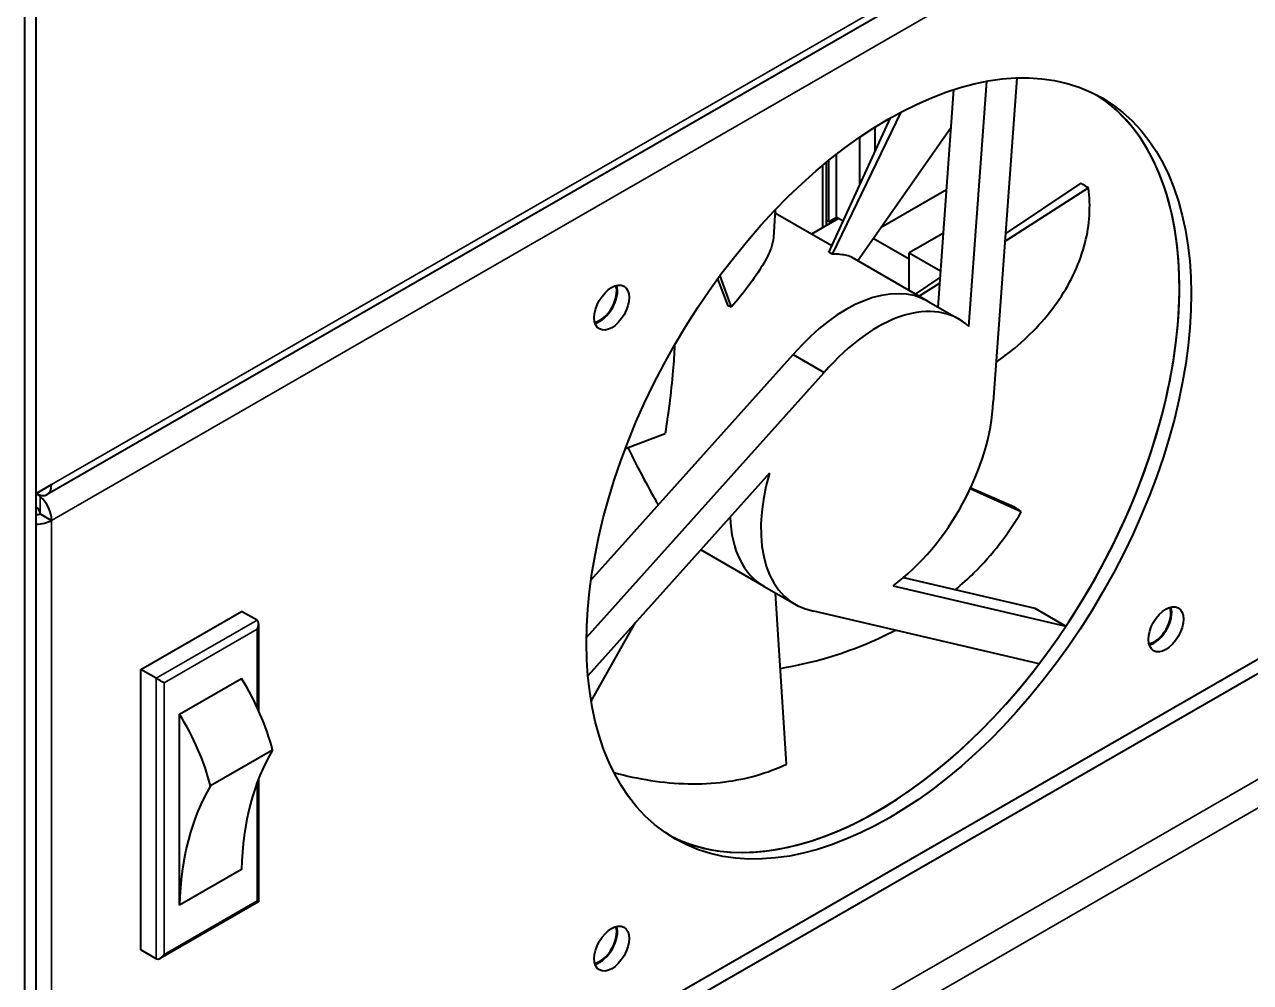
# Model space of a CAD drawing. Header units: millimetres. Extents: x 0 to 1682, y 0 to 1188.
# Drawn here: x 1536.32 to 1581.05, y 927.77 to 962.71 of the extents above; entities that cross this region are included whole.
import ezdxf

# ---------------------------------------------------------------- set-up
doc = ezdxf.new("R2010")
doc.units = ezdxf.units.MM
doc.header["$LTSCALE"] = 2
doc.layers.add('가시적인 것(ISO)', color=3, linetype='Continuous', lineweight=40)
doc.layers.add('가시적인 좁은 것(ISO)', color=3, linetype='Continuous', lineweight=35)

msp = doc.modelspace()

# ---------------------------------------------------------------- linework, layer by layer
at = {"layer": '가시적인 것(ISO)'}
for p, q in [((1598.233, 980.745), (1537.139, 945.564)), ((1536.74, 909.633), (1536.74, 967.189)), ((1536.316, 966.944), (1536.316, 909.389)), ((1536.74, 945.605), (1536.74, 966.126)), ((1570.777, 951.702), (1571.425, 960.641)), ((1572.522, 960.761), (1571.665, 948.949)), ((1569.649, 952.406), (1570.224, 960.338)), ((1565.67, 954.399), (1567.918, 959.308)), ((1568.289, 959.512), (1565.782, 954.338)), ((1570.124, 958.959), (1566.722, 954.092)), ((1567.356, 958.08), (1567.356, 958.972)), ((1566.79, 956.846), (1566.79, 958.6)), ((1565.943, 955.673), (1565.943, 957.978)), ((1565.442, 955.305), (1565.442, 957.574)), ((1565.584, 955.387), (1565.584, 957.692)), ((1565.66, 955.51), (1565.66, 957.754)), ((1572.11, 955.076), (1574.87, 956.924)), ((1569.959, 956.684), (1567.573, 955.31)), ((1575.138, 956.75), (1572.09, 954.799)), ((1569.922, 956.164), (1569.917, 956.155)), ((1569.917, 956.155), (1569.921, 956.154)), ((1569.917, 956.107), (1569.917, 956.155)), ((1563.707, 955.949), (1563.642, 954.94)), ((1565.779, 954.635), (1563.804, 955.772)), ((1566.014, 955.635), (1565.028, 955.067)), ((1565.66, 955.51), (1565.584, 955.554)), ((1565.943, 955.673), (1565.66, 955.51)), ((1566.011, 955.633), (1565.943, 955.673)), ((1566.19, 955.534), (1566.014, 955.635)), ((1569.845, 955.104), (1568.594, 954.384)), ((1568.594, 954.149), (1567.287, 954.902)), ((1569.291, 952.612), (1566.514, 954.211)), ((1568.594, 954.384), (1569.745, 953.722)), ((1568.594, 953.014), (1568.594, 954.384)), ((1561.992, 952.45), (1561.609, 953.436)), ((1561.691, 953.547), (1562.104, 952.398)), ((1568.829, 952.878), (1569.727, 953.48)), ((1568.564, 953.031), (1568.594, 953.049)), ((1569.712, 953.278), (1568.965, 952.8)), ((1569.291, 952.612), (1570.423, 951.961)), ((1556.984, 942.438), (1564.367, 950.67)), ((1564.367, 950.67), (1565.499, 950.019)), ((1556.823, 940.345), (1565.499, 950.019)), ((1558.243, 947.244), (1559.69, 947.794)), ((1563.498, 946.344), (1556.874, 938.958)), ((1536.74, 945.605), (1537.306, 945.931)), ((1572.683, 944.933), (1570.821, 945.769)), ((1570.842, 945.815), (1572.434, 945.112)), ((1536.881, 944.867), (1537.306, 944.623)), ((1563.303, 942.213), (1560.988, 943.546)), ((1587.667, 943.211), (1536.74, 913.885)), ((1588.139, 942.962), (1537.192, 913.624)), ((1563.303, 942.213), (1564.434, 941.562)), ((1568.011, 942.238), (1574.315, 940.764)), ((1568.389, 942.536), (1573.184, 941.416)), ((1564.118, 935.733), (1563.724, 941.971)), ((1540.558, 939.187), (1544.235, 941.305)), ((1544.801, 940.979), (1544.235, 941.305)), ((1573.338, 939.396), (1565.121, 941.316)), ((1573.184, 941.416), (1574.315, 940.764)), ((1544.859, 940.85), (1544.859, 937.678)), ((1556.992, 938.028), (1558.609, 940.893)), ((1541.124, 938.862), (1540.558, 939.187)), ((1540.558, 928.952), (1540.558, 939.187)), ((1541.972, 937.552), (1544.235, 938.855)), ((1541.972, 930.587), (1541.972, 937.552)), ((1545.367, 936.242), (1543.104, 934.939)), ((1544.859, 935.209), (1544.859, 930.71)), ((1544.235, 931.89), (1541.972, 930.587)), ((1544.859, 930.71), (1541.265, 928.64)), ((1541.124, 928.626), (1540.558, 928.952))]:
    msp.add_line(p, q, dxfattribs=at)
for centre, major_axis in [((1567.853, 946.517), (-7.785, -13.519)), ((1557.741, 952.385), (-0.449, -0.78)), ((1577.964, 940.649), (-0.449, -0.78)), ((1557.741, 929.003), (-0.449, -0.78))]:
    msp.add_ellipse(centre, major_axis=major_axis, ratio=0.578093, dxfattribs=at)
for centre, major_axis, ratio, start_param, end_param in [((1567.428, 946.761), (-7.785, -13.519), 0.578093, 0.027147, 3.114445), ((1567.428, 946.761), (7.785, 13.519), 0.578093, 4.599314, 6.256038), ((1563.271, 949.156), (134.315, -86.787), 0.080217, 1.534231, 1.53623), ((1563.271, 949.156), (-55.845, 30.187), 0.090636, 4.716407, 4.718407), ((1566.297, 947.413), (2.994, 5.2), 0.578093, 0, 1.255611), ((1566.297, 947.413), (2.994, 5.2), 0.578093, 0, 1.255611), ((1557.317, 952.629), (-0.429, -0.745), 0.578093, 0.460113, 2.68148), ((1557.317, 952.629), (0.449, 0.78), 0.578093, 3.631445, 5.793333), ((1563.271, 949.156), (-56.012, 25.932), 0.039765, 4.751626, 4.753625), ((1567.428, 946.761), (2.994, 5.2), 0.578093, 6.157114, 7.538796), ((1567.428, 946.761), (-2.994, -5.2), 0.578093, 0.921126, 2.302809), ((1567.428, 946.761), (-2.994, -5.2), 0.578093, 5.109917, 6.491599), ((1536.74, 946.257), (0.399, -0.693), 0.578093, 5.499721, 7.070517), ((1536.74, 944.949), (-0.399, 0.693), 0.578093, 5.247041, 5.499721), ((1536.74, 944.949), (-0.399, 0.693), 0.578093, 3.928925, 5.247041), ((1536.74, 944.949), (0.1, -0.173), 0.578093, 0.787332, 2.358128), ((1536.74, 944.949), (0.2, 0), 0.575862, 4.712389, 5.497787), ((1563.271, 949.156), (125.321, -89.551), 0.013255, 1.50509, 1.507089), ((1536.74, 944.949), (-0.8, 0), 0.575862, 1.570796, 2.356194), ((1566.297, 947.413), (-2.994, -5.2), 0.578093, 5.543206, 6.283185), ((1566.297, 947.413), (-2.994, -5.2), 0.578093, 5.543206, 6.283185), ((1577.54, 940.893), (-0.429, -0.745), 0.578093, 0.460113, 2.68148), ((1577.54, 940.893), (0.449, 0.78), 0.578093, 3.631445, 5.793333), ((1544.659, 940.734), (-0.142, -0.245), 0.576978, 1.571763, 3.14256), ((1567.428, 946.761), (-7.785, -13.519), 0.578093, 0.027147, 1.348872), ((1541.265, 938.779), (0.2, -0.116), 0.001672, 0.786365, 2.357161), ((1541.472, 936.9), (2.914, -5.06), 0.578093, 1.12574, 1.624929), ((1539.209, 935.597), (-2.914, 5.06), 0.578093, 4.267333, 4.766521), ((1554.345, 925.685), (-7.139, 12.396), 0.578093, 0.30867, 0.754565), ((1552.082, 924.382), (-7.139, 12.396), 0.578093, 0.30867, 0.754565), ((1544.659, 930.825), (0.2, -0.116), 0.001672, 6.282218, 7.06955), ((1557.317, 929.248), (-0.429, -0.745), 0.578093, 0.460113, 2.68148), ((1557.317, 929.248), (0.449, 0.78), 0.578093, 3.631445, 5.793333), ((1541.265, 928.871), (0.142, 0.245), 0.576978, 3.14256, 4.713356)]:
    msp.add_ellipse(centre, major_axis=major_axis, ratio=ratio, start_param=start_param, end_param=end_param, dxfattribs=at)
for points, knots in [([(1571.77, 950.397), (1572.004, 950.558), (1572.23, 950.729), (1573.083, 951.437), (1573.634, 952.037), (1574.512, 953.337), (1574.836, 954.035), (1575.182, 955.411), (1575.227, 956.08), (1575.138, 956.75)], [0.450444, 0.450444, 0.450444, 0.450444, 0.713059, 0.713059, 1.488999, 1.488999, 2.269663, 2.269663, 2.977987, 2.977987, 2.977987, 2.977987]), ([(1563.642, 954.94), (1563.635, 954.819), (1563.605, 954.692), (1563.487, 954.365), (1563.382, 954.156), (1563.103, 953.696), (1562.93, 953.445), (1562.543, 952.928), (1562.334, 952.667), (1562.104, 952.398)], [0.061687, 0.061687, 0.061687, 0.061687, 0.28244, 0.28244, 0.587758, 0.587758, 0.894341, 0.894341, 1.175517, 1.175517, 1.175517, 1.175517]), ([(1566.514, 954.211), (1566.464, 954.24), (1566.398, 954.265), (1566.181, 954.318), (1566.003, 954.336), (1565.782, 954.338)], [0.7241437, 0.7241437, 0.7241437, 0.7241437, 0.894341, 0.894341, 1.1755174, 1.1755174, 1.1755174, 1.1755174]), ([(1560.035, 951.013), (1560.024, 950.709), (1560.003, 950.398), (1559.941, 949.68), (1559.896, 949.271), (1559.798, 948.498), (1559.747, 948.137), (1559.69, 947.794)], [0.3482229, 0.3482229, 0.3482229, 0.3482229, 0.5877581, 0.5877581, 0.894341, 0.894341, 1.1755174, 1.1755174, 1.1755174, 1.1755174]), ([(1558.325, 947.276), (1558.455, 947.025), (1558.582, 946.773), (1558.894, 946.169), (1559.078, 945.822), (1559.327, 945.391), (1559.388, 945.288), (1559.45, 945.188)], [0.0703821, 0.0703821, 0.0703821, 0.0703821, 0.2824404, 0.2824404, 0.5877581, 0.5877581, 0.6875302, 0.6875302, 0.6875302, 0.6875302]), ([(1570.286, 942.093), (1570.519, 942.29), (1570.744, 942.495), (1571.632, 943.374), (1572.215, 944.118), (1572.683, 944.933)], [2.040482, 2.040482, 2.040482, 2.040482, 2.2696632, 2.2696632, 2.9779872, 2.9779872, 2.9779872, 2.9779872]), ([(1563.898, 939.225), (1564.482, 939.322), (1565.061, 939.454), (1566.481, 939.875), (1567.308, 940.208), (1568.093, 940.622)], [0.268373, 0.268373, 0.268373, 0.268373, 0.713059, 0.713059, 1.378551, 1.378551, 1.378551, 1.378551]), ([(1557.829, 935.421), (1558.273, 935.302), (1558.716, 935.207), (1560.079, 934.997), (1560.99, 934.972), (1562.661, 935.186), (1563.421, 935.4), (1564.118, 935.733)], [1.114717, 1.114717, 1.114717, 1.114717, 1.488999, 1.488999, 2.269663, 2.269663, 2.977987, 2.977987, 2.977987, 2.977987])]:
    msp.add_open_spline(points, degree=3, knots=knots, dxfattribs=at)
msp.add_open_spline([(1563.804, 955.772), (1563.77, 955.792), (1563.735, 955.811), (1563.699, 955.829)], degree=3, dxfattribs=at)
at = {"layer": '가시적인 좁은 것(ISO)'}
for p, q in [((1537.306, 945.931), (1598.4, 981.113)), ((1598.4, 979.805), (1537.306, 944.623)), ((1536.881, 944.867), (1536.881, 945.501)), ((1537.192, 909.765), (1599.418, 945.598)), ((1599.87, 944.815), (1537.645, 908.981)), ((1537.306, 944.623), (1537.306, 914.21)), ((1544.801, 940.979), (1541.124, 938.862)), ((1541.407, 938.698), (1544.801, 940.653)), ((1544.801, 940.653), (1544.801, 937.806)), ((1541.124, 938.862), (1541.124, 928.626)), ((1541.407, 928.789), (1541.407, 938.698)), ((1544.801, 935.055), (1544.801, 930.744)), ((1544.801, 930.744), (1541.407, 928.789))]:
    msp.add_line(p, q, dxfattribs=at)
msp.add_ellipse((1560.81, 950.573), major_axis=(2.994, 5.2), ratio=0.578093, start_param=0, end_param=0.03423, dxfattribs=at)

doc.saveas('drawing.dxf')
